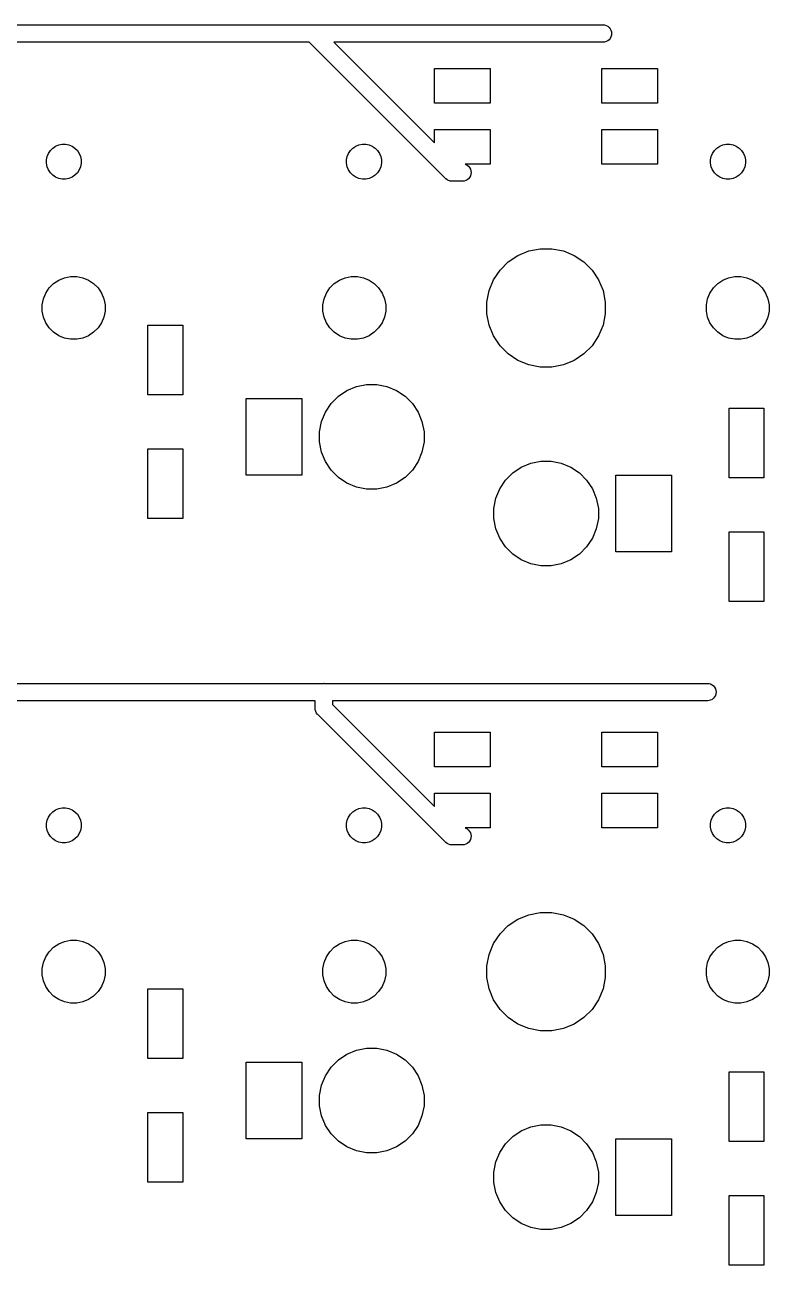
# Model space of a CAD drawing. Extents: x 33 to 239, y -108 to -23.
# Drawn here: x 217.6 to 238.95, y -107.88 to -72.27 of the extents above; entities that cross this region are included whole.
import ezdxf

# ---------------------------------------------------------------- set-up
doc = ezdxf.new("R2010")
doc.units = 0
doc.layers.add('BLACK', color=7, linetype='CONTINUOUS')

msp = doc.modelspace()

# ---------------------------------------------------------------- linework, layer by layer
at = {"layer": 'BLACK', "linetype": 'CONTINUOUS'}
for p, q in [((206.825, -72.275), (225.85, -72.275)), ((225.85, -72.275), (225.862, -72.2738)), ((225.862, -72.2738), (225.875, -72.275)), ((225.875, -72.275), (234.192, -72.275)), ((234.192, -72.275), (234.229, -72.2786)), ((234.229, -72.2786), (234.276, -72.2929)), ((234.276, -72.2929), (234.32, -72.3161)), ((234.32, -72.3161), (234.358, -72.3474)), ((234.358, -72.3474), (234.389, -72.3854)), ((234.389, -72.3854), (234.412, -72.4289)), ((234.412, -72.6211), (234.389, -72.6646)), ((234.412, -72.4289), (234.426, -72.476)), ((234.426, -72.574), (234.412, -72.6211)), ((234.426, -72.476), (234.431, -72.525)), ((234.431, -72.525), (234.426, -72.574)), ((225.759, -72.775), (207.416, -72.775)), ((229.665, -76.6806), (225.759, -72.775)), ((234.192, -72.775), (226.466, -72.775)), ((226.466, -72.775), (229.35, -75.6589)), ((234.229, -72.7714), (234.192, -72.775)), ((234.276, -72.7571), (234.229, -72.7714)), ((234.32, -72.7339), (234.276, -72.7571)), ((234.358, -72.7026), (234.32, -72.7339)), ((234.389, -72.6646), (234.358, -72.7026)), ((229.35, -74.525), (229.35, -73.525)), ((229.35, -73.525), (230.95, -73.525)), ((230.95, -73.525), (230.95, -74.525)), ((234.15, -74.525), (234.15, -73.525)), ((234.15, -73.525), (235.75, -73.525)), ((235.75, -73.525), (235.75, -74.525)), ((230.95, -74.525), (229.35, -74.525)), ((235.75, -74.525), (234.15, -74.525)), ((229.35, -75.6589), (229.35, -75.275)), ((229.35, -75.275), (230.95, -75.275)), ((230.95, -75.275), (230.95, -76.275)), ((234.15, -76.275), (234.15, -75.275)), ((234.15, -75.275), (235.75, -75.275)), ((235.75, -75.275), (235.75, -76.275)), ((218.332, -75.8813), (218.401, -75.8116)), ((218.401, -75.8116), (218.483, -75.7569)), ((218.483, -75.7569), (218.574, -75.7192)), ((218.574, -75.7192), (218.671, -75.7)), ((218.671, -75.7), (218.769, -75.7)), ((218.769, -75.7), (218.866, -75.7192)), ((218.866, -75.7192), (218.957, -75.7569)), ((218.957, -75.7569), (219.039, -75.8116)), ((219.039, -75.8116), (219.108, -75.8813)), ((226.942, -75.8813), (227.011, -75.8116)), ((227.011, -75.8116), (227.093, -75.7569)), ((227.093, -75.7569), (227.184, -75.7192)), ((227.184, -75.7192), (227.281, -75.7)), ((227.281, -75.7), (227.379, -75.7)), ((227.379, -75.7), (227.476, -75.7192)), ((227.476, -75.7192), (227.567, -75.7569)), ((227.567, -75.7569), (227.649, -75.8116)), ((227.649, -75.8116), (227.718, -75.8813)), ((237.382, -75.8813), (237.451, -75.8116)), ((237.451, -75.8116), (237.533, -75.7569)), ((237.533, -75.7569), (237.624, -75.7192)), ((237.624, -75.7192), (237.721, -75.7)), ((237.721, -75.7), (237.819, -75.7)), ((237.819, -75.7), (237.916, -75.7192)), ((237.916, -75.7192), (238.007, -75.7569)), ((238.007, -75.7569), (238.089, -75.8116)), ((238.089, -75.8116), (238.158, -75.8813)), ((218.22, -76.1508), (218.239, -76.0542)), ((218.22, -76.2492), (218.22, -76.1508)), ((218.239, -76.0542), (218.277, -75.9632)), ((218.277, -75.9632), (218.332, -75.8813)), ((219.108, -75.8813), (219.163, -75.9632)), ((219.163, -75.9632), (219.201, -76.0542)), ((219.201, -76.0542), (219.22, -76.1508)), ((219.22, -76.1508), (219.22, -76.2492)), ((226.83, -76.1508), (226.849, -76.0542)), ((226.83, -76.2492), (226.83, -76.1508)), ((226.849, -76.0542), (226.887, -75.9632)), ((226.887, -75.9632), (226.942, -75.8813)), ((227.718, -75.8813), (227.773, -75.9632)), ((227.773, -75.9632), (227.811, -76.0542)), ((227.811, -76.0542), (227.83, -76.1508)), ((227.83, -76.1508), (227.83, -76.2492)), ((237.27, -76.1508), (237.289, -76.0542)), ((237.27, -76.2492), (237.27, -76.1508)), ((237.289, -76.0542), (237.327, -75.9632)), ((237.327, -75.9632), (237.382, -75.8813)), ((238.158, -75.8813), (238.213, -75.9632)), ((238.213, -75.9632), (238.251, -76.0542)), ((238.251, -76.0542), (238.27, -76.1508)), ((238.27, -76.1508), (238.27, -76.2492)), ((218.239, -76.3458), (218.22, -76.2492)), ((218.277, -76.4368), (218.239, -76.3458)), ((218.332, -76.5187), (218.277, -76.4368)), ((218.401, -76.5884), (218.332, -76.5187)), ((219.108, -76.5187), (219.039, -76.5884)), ((219.163, -76.4368), (219.108, -76.5187)), ((219.201, -76.3458), (219.163, -76.4368)), ((219.22, -76.2492), (219.201, -76.3458)), ((226.849, -76.3458), (226.83, -76.2492)), ((226.887, -76.4368), (226.849, -76.3458)), ((226.942, -76.5187), (226.887, -76.4368)), ((227.011, -76.5884), (226.942, -76.5187)), ((227.718, -76.5187), (227.649, -76.5884)), ((227.773, -76.4368), (227.718, -76.5187)), ((227.811, -76.3458), (227.773, -76.4368)), ((227.83, -76.2492), (227.811, -76.3458)), ((230.95, -76.275), (230.228, -76.275)), ((230.228, -76.275), (230.246, -76.2804)), ((230.246, -76.2804), (230.29, -76.3036)), ((230.29, -76.3036), (230.328, -76.3349)), ((230.328, -76.3349), (230.359, -76.3729)), ((230.359, -76.3729), (230.382, -76.4164)), ((230.382, -76.4164), (230.396, -76.4635)), ((230.396, -76.4635), (230.401, -76.5125)), ((230.401, -76.5125), (230.396, -76.5615)), ((235.75, -76.275), (234.15, -76.275)), ((237.289, -76.3458), (237.27, -76.2492)), ((237.327, -76.4368), (237.289, -76.3458)), ((237.382, -76.5187), (237.327, -76.4368)), ((237.451, -76.5884), (237.382, -76.5187)), ((238.158, -76.5187), (238.089, -76.5884)), ((238.213, -76.4368), (238.158, -76.5187)), ((238.251, -76.3458), (238.213, -76.4368)), ((238.27, -76.2492), (238.251, -76.3458)), ((218.483, -76.6431), (218.401, -76.5884)), ((218.574, -76.6808), (218.483, -76.6431)), ((218.671, -76.7), (218.574, -76.6808)), ((218.769, -76.7), (218.671, -76.7)), ((218.866, -76.6808), (218.769, -76.7)), ((218.957, -76.6431), (218.866, -76.6808)), ((219.039, -76.5884), (218.957, -76.6431)), ((227.093, -76.6431), (227.011, -76.5884)), ((227.184, -76.6808), (227.093, -76.6431)), ((227.281, -76.7), (227.184, -76.6808)), ((227.379, -76.7), (227.281, -76.7)), ((227.476, -76.6808), (227.379, -76.7)), ((227.567, -76.6431), (227.476, -76.6808)), ((227.649, -76.5884), (227.567, -76.6431)), ((229.672, -76.6901), (229.665, -76.6806)), ((229.71, -76.7214), (229.672, -76.6901)), ((229.754, -76.7446), (229.71, -76.7214)), ((229.777, -76.7517), (229.754, -76.7446)), ((229.801, -76.7589), (229.777, -76.7517)), ((229.85, -76.7637), (229.801, -76.7589)), ((229.862, -76.7625), (229.85, -76.7637)), ((230.162, -76.7625), (229.862, -76.7625)), ((230.199, -76.7589), (230.162, -76.7625)), ((230.246, -76.7446), (230.199, -76.7589)), ((230.29, -76.7214), (230.246, -76.7446)), ((230.328, -76.6901), (230.29, -76.7214)), ((230.359, -76.6521), (230.328, -76.6901)), ((230.382, -76.6086), (230.359, -76.6521)), ((230.396, -76.5615), (230.382, -76.6086)), ((237.533, -76.6431), (237.451, -76.5884)), ((237.624, -76.6808), (237.533, -76.6431)), ((237.721, -76.7), (237.624, -76.6808)), ((237.819, -76.7), (237.721, -76.7)), ((237.916, -76.6808), (237.819, -76.7)), ((238.007, -76.6431), (237.916, -76.6808)), ((238.089, -76.5884), (238.007, -76.6431)), ((231.466, -79.0795), (231.745, -78.8935)), ((231.745, -78.8935), (232.054, -78.7653)), ((232.054, -78.7653), (232.383, -78.7)), ((232.383, -78.7), (232.717, -78.7)), ((232.717, -78.7), (233.046, -78.7653)), ((233.046, -78.7653), (233.355, -78.8935)), ((233.355, -78.8935), (233.634, -79.0795)), ((231.043, -79.5947), (231.23, -79.3163)), ((231.23, -79.3163), (231.466, -79.0795)), ((233.634, -79.0795), (233.87, -79.3163)), ((233.87, -79.3163), (234.057, -79.5947)), ((218.301, -79.8263), (218.426, -79.7009)), ((218.426, -79.7009), (218.574, -79.6024)), ((218.574, -79.6024), (218.737, -79.5346)), ((218.737, -79.5346), (218.911, -79.5)), ((218.911, -79.5), (219.089, -79.5)), ((219.089, -79.5), (219.263, -79.5346)), ((219.263, -79.5346), (219.426, -79.6024)), ((219.426, -79.6024), (219.574, -79.7009)), ((219.574, -79.7009), (219.699, -79.8263)), ((226.351, -79.8263), (226.476, -79.7009)), ((226.476, -79.7009), (226.624, -79.6024)), ((226.624, -79.6024), (226.787, -79.5346)), ((226.787, -79.5346), (226.961, -79.5)), ((226.961, -79.5), (227.139, -79.5)), ((227.139, -79.5), (227.313, -79.5346)), ((227.313, -79.5346), (227.476, -79.6024)), ((227.476, -79.6024), (227.624, -79.7009)), ((227.624, -79.7009), (227.749, -79.8263)), ((230.915, -79.9041), (231.043, -79.5947)), ((234.057, -79.5947), (234.185, -79.9041)), ((237.351, -79.8263), (237.476, -79.7009)), ((237.476, -79.7009), (237.624, -79.6024)), ((237.624, -79.6024), (237.787, -79.5346)), ((237.787, -79.5346), (237.961, -79.5)), ((237.961, -79.5), (238.139, -79.5)), ((238.139, -79.5), (238.313, -79.5346)), ((238.313, -79.5346), (238.476, -79.6024)), ((238.476, -79.6024), (238.624, -79.7009)), ((238.624, -79.7009), (238.749, -79.8263)), ((218.135, -80.1375), (218.202, -79.9737)), ((218.202, -79.9737), (218.301, -79.8263)), ((219.699, -79.8263), (219.798, -79.9737)), ((219.798, -79.9737), (219.865, -80.1375)), ((226.185, -80.1375), (226.252, -79.9737)), ((226.252, -79.9737), (226.351, -79.8263)), ((227.749, -79.8263), (227.848, -79.9737)), ((227.848, -79.9737), (227.915, -80.1375)), ((230.85, -80.2326), (230.915, -79.9041)), ((234.185, -79.9041), (234.25, -80.2326)), ((237.185, -80.1375), (237.252, -79.9737)), ((237.252, -79.9737), (237.351, -79.8263)), ((238.749, -79.8263), (238.848, -79.9737)), ((238.848, -79.9737), (238.915, -80.1375)), ((218.1, -80.3114), (218.135, -80.1375)), ((218.1, -80.4886), (218.1, -80.3114)), ((219.865, -80.1375), (219.9, -80.3114)), ((219.9, -80.3114), (219.9, -80.4886)), ((226.15, -80.3114), (226.185, -80.1375)), ((226.15, -80.4886), (226.15, -80.3114)), ((227.915, -80.1375), (227.95, -80.3114)), ((227.95, -80.3114), (227.95, -80.4886)), ((230.85, -80.5674), (230.85, -80.2326)), ((234.25, -80.2326), (234.25, -80.5674)), ((237.15, -80.3114), (237.185, -80.1375)), ((237.15, -80.4886), (237.15, -80.3114)), ((238.915, -80.1375), (238.95, -80.3114)), ((238.95, -80.3114), (238.95, -80.4886)), ((218.135, -80.6625), (218.1, -80.4886)), ((218.202, -80.8263), (218.135, -80.6625)), ((219.865, -80.6625), (219.798, -80.8263)), ((219.9, -80.4886), (219.865, -80.6625)), ((226.185, -80.6625), (226.15, -80.4886)), ((226.252, -80.8263), (226.185, -80.6625)), ((227.915, -80.6625), (227.848, -80.8263)), ((227.95, -80.4886), (227.915, -80.6625)), ((230.915, -80.8959), (230.85, -80.5674)), ((234.25, -80.5674), (234.185, -80.8959)), ((237.185, -80.6625), (237.15, -80.4886)), ((237.252, -80.8263), (237.185, -80.6625)), ((238.915, -80.6625), (238.848, -80.8263)), ((238.95, -80.4886), (238.915, -80.6625)), ((218.301, -80.9737), (218.202, -80.8263)), ((218.426, -81.0991), (218.301, -80.9737)), ((218.574, -81.1976), (218.426, -81.0991)), ((219.574, -81.0991), (219.426, -81.1976)), ((219.699, -80.9737), (219.574, -81.0991)), ((219.798, -80.8263), (219.699, -80.9737)), ((221.131, -82.8937), (221.131, -80.8937)), ((221.131, -80.8937), (222.131, -80.8937)), ((222.131, -80.8937), (222.131, -82.8937)), ((226.351, -80.9737), (226.252, -80.8263)), ((226.476, -81.0991), (226.351, -80.9737)), ((226.624, -81.1976), (226.476, -81.0991)), ((227.624, -81.0991), (227.476, -81.1976)), ((227.749, -80.9737), (227.624, -81.0991)), ((227.848, -80.8263), (227.749, -80.9737)), ((231.043, -81.2053), (230.915, -80.8959)), ((234.185, -80.8959), (234.057, -81.2053)), ((237.351, -80.9737), (237.252, -80.8263)), ((237.476, -81.0991), (237.351, -80.9737)), ((237.624, -81.1976), (237.476, -81.0991)), ((238.624, -81.0991), (238.476, -81.1976)), ((238.749, -80.9737), (238.624, -81.0991)), ((238.848, -80.8263), (238.749, -80.9737)), ((218.737, -81.2654), (218.574, -81.1976)), ((218.911, -81.3), (218.737, -81.2654)), ((219.089, -81.3), (218.911, -81.3)), ((219.263, -81.2654), (219.089, -81.3)), ((219.426, -81.1976), (219.263, -81.2654)), ((226.787, -81.2654), (226.624, -81.1976)), ((226.961, -81.3), (226.787, -81.2654)), ((227.139, -81.3), (226.961, -81.3)), ((227.313, -81.2654), (227.139, -81.3)), ((227.476, -81.1976), (227.313, -81.2654)), ((231.23, -81.4837), (231.043, -81.2053)), ((231.466, -81.7205), (231.23, -81.4837)), ((233.87, -81.4837), (233.634, -81.7205)), ((234.057, -81.2053), (233.87, -81.4837)), ((237.787, -81.2654), (237.624, -81.1976)), ((237.961, -81.3), (237.787, -81.2654)), ((238.139, -81.3), (237.961, -81.3)), ((238.313, -81.2654), (238.139, -81.3)), ((238.476, -81.1976), (238.313, -81.2654)), ((231.745, -81.9065), (231.466, -81.7205)), ((233.634, -81.7205), (233.355, -81.9065)), ((232.054, -82.0347), (231.745, -81.9065)), ((232.383, -82.1), (232.054, -82.0347)), ((232.717, -82.1), (232.383, -82.1)), ((233.046, -82.0347), (232.717, -82.1)), ((233.355, -81.9065), (233.046, -82.0347)), ((222.131, -82.8937), (221.131, -82.8937)), ((226.385, -83.1438), (226.594, -82.9349)), ((226.594, -82.9349), (226.839, -82.7707)), ((226.839, -82.7707), (227.112, -82.6576)), ((227.112, -82.6576), (227.402, -82.6)), ((227.402, -82.6), (227.698, -82.6)), ((227.698, -82.6), (227.988, -82.6576)), ((227.988, -82.6576), (228.261, -82.7707)), ((228.261, -82.7707), (228.506, -82.9349)), ((228.506, -82.9349), (228.715, -83.1438)), ((223.95, -85.2), (223.95, -83)), ((223.95, -83), (225.55, -83)), ((225.55, -83), (225.55, -85.2)), ((226.221, -83.3895), (226.385, -83.1438)), ((228.715, -83.1438), (228.879, -83.3895)), ((237.8, -85.275), (237.8, -83.275)), ((237.8, -83.275), (238.8, -83.275)), ((238.8, -83.275), (238.8, -85.275)), ((226.05, -83.9523), (226.108, -83.6625)), ((226.108, -83.6625), (226.221, -83.3895)), ((228.879, -83.3895), (228.992, -83.6625)), ((228.992, -83.6625), (229.05, -83.9523)), ((226.05, -84.2477), (226.05, -83.9523)), ((229.05, -83.9523), (229.05, -84.2477)), ((226.108, -84.5375), (226.05, -84.2477)), ((229.05, -84.2477), (228.992, -84.5375)), ((221.131, -86.4437), (221.131, -84.4437)), ((221.131, -84.4437), (222.131, -84.4437)), ((222.131, -84.4437), (222.131, -86.4437)), ((226.221, -84.8105), (226.108, -84.5375)), ((228.992, -84.5375), (228.879, -84.8105)), ((226.385, -85.0562), (226.221, -84.8105)), ((226.594, -85.2651), (226.385, -85.0562)), ((228.715, -85.0562), (228.506, -85.2651)), ((228.879, -84.8105), (228.715, -85.0562)), ((231.594, -85.1349), (231.839, -84.9707)), ((231.839, -84.9707), (232.112, -84.8576)), ((232.112, -84.8576), (232.402, -84.8)), ((232.402, -84.8), (232.698, -84.8)), ((232.698, -84.8), (232.988, -84.8576)), ((232.988, -84.8576), (233.261, -84.9707)), ((233.261, -84.9707), (233.506, -85.1349)), ((225.55, -85.2), (223.95, -85.2)), ((226.839, -85.4293), (226.594, -85.2651)), ((227.112, -85.5424), (226.839, -85.4293)), ((228.261, -85.4293), (227.988, -85.5424)), ((228.506, -85.2651), (228.261, -85.4293)), ((231.221, -85.5895), (231.385, -85.3438)), ((231.385, -85.3438), (231.594, -85.1349)), ((233.506, -85.1349), (233.715, -85.3438)), ((233.715, -85.3438), (233.879, -85.5895)), ((234.55, -87.4), (234.55, -85.2)), ((234.55, -85.2), (236.15, -85.2)), ((236.15, -85.2), (236.15, -87.4)), ((238.8, -85.275), (237.8, -85.275)), ((227.402, -85.6), (227.112, -85.5424)), ((227.698, -85.6), (227.402, -85.6)), ((227.988, -85.5424), (227.698, -85.6)), ((231.108, -85.8625), (231.221, -85.5895)), ((233.879, -85.5895), (233.992, -85.8625)), ((231.05, -86.1523), (231.108, -85.8625)), ((231.05, -86.4477), (231.05, -86.1523)), ((233.992, -85.8625), (234.05, -86.1523)), ((234.05, -86.1523), (234.05, -86.4477)), ((222.131, -86.4437), (221.131, -86.4437)), ((231.108, -86.7375), (231.05, -86.4477)), ((234.05, -86.4477), (233.992, -86.7375)), ((231.221, -87.0105), (231.108, -86.7375)), ((233.992, -86.7375), (233.879, -87.0105)), ((237.8, -88.825), (237.8, -86.825)), ((237.8, -86.825), (238.8, -86.825)), ((238.8, -86.825), (238.8, -88.825)), ((231.385, -87.2562), (231.221, -87.0105)), ((233.879, -87.0105), (233.715, -87.2562)), ((231.594, -87.4651), (231.385, -87.2562)), ((231.839, -87.6293), (231.594, -87.4651)), ((233.506, -87.4651), (233.261, -87.6293)), ((233.715, -87.2562), (233.506, -87.4651)), ((236.15, -87.4), (234.55, -87.4)), ((232.112, -87.7424), (231.839, -87.6293)), ((232.402, -87.8), (232.112, -87.7424)), ((232.698, -87.8), (232.402, -87.8)), ((232.988, -87.7424), (232.698, -87.8)), ((233.261, -87.6293), (232.988, -87.7424)), ((238.8, -88.825), (237.8, -88.825)), ((206.675, -91.175), (226.163, -91.175)), ((226.163, -91.175), (226.175, -91.1738)), ((226.175, -91.1738), (226.187, -91.175)), ((226.187, -91.175), (237.187, -91.175)), ((237.187, -91.175), (237.224, -91.1786)), ((237.224, -91.1786), (237.271, -91.1929)), ((237.271, -91.1929), (237.315, -91.2161)), ((237.315, -91.2161), (237.353, -91.2474)), ((237.353, -91.2474), (237.384, -91.2854)), ((237.384, -91.2854), (237.407, -91.3289)), ((237.407, -91.3289), (237.421, -91.376)), ((237.421, -91.474), (237.407, -91.5211)), ((237.421, -91.376), (237.426, -91.425)), ((237.426, -91.425), (237.421, -91.474)), ((225.925, -91.675), (207.266, -91.675)), ((225.925, -91.8752), (225.925, -91.675)), ((237.187, -91.675), (226.425, -91.675)), ((226.425, -91.675), (226.425, -91.7839)), ((226.425, -91.7839), (229.35, -94.7089)), ((237.224, -91.6714), (237.187, -91.675)), ((237.271, -91.6571), (237.224, -91.6714)), ((237.315, -91.6339), (237.271, -91.6571)), ((237.353, -91.6026), (237.315, -91.6339)), ((237.384, -91.5646), (237.353, -91.6026)), ((237.407, -91.5211), (237.384, -91.5646)), ((225.924, -91.8875), (225.925, -91.8752)), ((225.929, -91.9365), (225.924, -91.8875)), ((225.935, -91.9569), (225.929, -91.9365)), ((225.943, -91.9836), (225.935, -91.9569)), ((225.966, -92.0271), (225.943, -91.9836)), ((225.997, -92.0651), (225.966, -92.0271)), ((226.007, -92.073), (225.997, -92.0651)), ((229.665, -95.7306), (226.007, -92.073)), ((229.35, -93.575), (229.35, -92.575)), ((229.35, -92.575), (230.95, -92.575)), ((230.95, -92.575), (230.95, -93.575)), ((234.15, -93.575), (234.15, -92.575)), ((234.15, -92.575), (235.75, -92.575)), ((235.75, -92.575), (235.75, -93.575)), ((230.95, -93.575), (229.35, -93.575)), ((235.75, -93.575), (234.15, -93.575)), ((229.35, -94.7089), (229.35, -94.325)), ((229.35, -94.325), (230.95, -94.325)), ((230.95, -94.325), (230.95, -95.325)), ((234.15, -95.325), (234.15, -94.325)), ((234.15, -94.325), (235.75, -94.325)), ((235.75, -94.325), (235.75, -95.325)), ((218.239, -95.1042), (218.277, -95.0132)), ((218.277, -95.0132), (218.332, -94.9313)), ((218.332, -94.9313), (218.401, -94.8616)), ((218.401, -94.8616), (218.483, -94.8069)), ((218.483, -94.8069), (218.574, -94.7692)), ((218.574, -94.7692), (218.671, -94.75)), ((218.671, -94.75), (218.769, -94.75)), ((218.769, -94.75), (218.866, -94.7692)), ((218.866, -94.7692), (218.957, -94.8069)), ((218.957, -94.8069), (219.039, -94.8616)), ((219.039, -94.8616), (219.108, -94.9313)), ((219.108, -94.9313), (219.163, -95.0132)), ((219.163, -95.0132), (219.201, -95.1042)), ((226.849, -95.1042), (226.887, -95.0132)), ((226.887, -95.0132), (226.942, -94.9313)), ((226.942, -94.9313), (227.011, -94.8616)), ((227.011, -94.8616), (227.093, -94.8069)), ((227.093, -94.8069), (227.184, -94.7692)), ((227.184, -94.7692), (227.281, -94.75)), ((227.281, -94.75), (227.379, -94.75)), ((227.379, -94.75), (227.476, -94.7692)), ((227.476, -94.7692), (227.567, -94.8069)), ((227.567, -94.8069), (227.649, -94.8616)), ((227.649, -94.8616), (227.718, -94.9313)), ((227.718, -94.9313), (227.773, -95.0132)), ((227.773, -95.0132), (227.811, -95.1042)), ((237.289, -95.1042), (237.327, -95.0132)), ((237.327, -95.0132), (237.382, -94.9313)), ((237.382, -94.9313), (237.451, -94.8616)), ((237.451, -94.8616), (237.533, -94.8069)), ((237.533, -94.8069), (237.624, -94.7692)), ((237.624, -94.7692), (237.721, -94.75)), ((237.721, -94.75), (237.819, -94.75)), ((237.819, -94.75), (237.916, -94.7692)), ((237.916, -94.7692), (238.007, -94.8069)), ((238.007, -94.8069), (238.089, -94.8616)), ((238.089, -94.8616), (238.158, -94.9313)), ((238.158, -94.9313), (238.213, -95.0132)), ((238.213, -95.0132), (238.251, -95.1042)), ((218.22, -95.2008), (218.239, -95.1042)), ((218.22, -95.2992), (218.22, -95.2008)), ((218.239, -95.3958), (218.22, -95.2992)), ((218.277, -95.4868), (218.239, -95.3958)), ((219.201, -95.3958), (219.163, -95.4868)), ((219.201, -95.1042), (219.22, -95.2008)), ((219.22, -95.2992), (219.201, -95.3958)), ((219.22, -95.2008), (219.22, -95.2992)), ((226.83, -95.2008), (226.849, -95.1042)), ((226.83, -95.2992), (226.83, -95.2008)), ((226.849, -95.3958), (226.83, -95.2992)), ((226.887, -95.4868), (226.849, -95.3958)), ((227.811, -95.3958), (227.773, -95.4868)), ((227.811, -95.1042), (227.83, -95.2008)), ((227.83, -95.2992), (227.811, -95.3958)), ((227.83, -95.2008), (227.83, -95.2992)), ((230.95, -95.325), (230.228, -95.325)), ((230.228, -95.325), (230.246, -95.3304)), ((230.246, -95.3304), (230.29, -95.3536)), ((230.29, -95.3536), (230.328, -95.3849)), ((230.328, -95.3849), (230.359, -95.4229)), ((235.75, -95.325), (234.15, -95.325)), ((237.27, -95.2008), (237.289, -95.1042)), ((237.27, -95.2992), (237.27, -95.2008)), ((237.289, -95.3958), (237.27, -95.2992)), ((237.327, -95.4868), (237.289, -95.3958)), ((238.251, -95.3958), (238.213, -95.4868)), ((238.251, -95.1042), (238.27, -95.2008)), ((238.27, -95.2992), (238.251, -95.3958)), ((238.27, -95.2008), (238.27, -95.2992)), ((218.332, -95.5687), (218.277, -95.4868)), ((218.401, -95.6384), (218.332, -95.5687)), ((218.483, -95.6931), (218.401, -95.6384)), ((218.574, -95.7308), (218.483, -95.6931)), ((218.671, -95.75), (218.574, -95.7308)), ((218.769, -95.75), (218.671, -95.75)), ((218.866, -95.7308), (218.769, -95.75)), ((218.957, -95.6931), (218.866, -95.7308)), ((219.039, -95.6384), (218.957, -95.6931)), ((219.108, -95.5687), (219.039, -95.6384)), ((219.163, -95.4868), (219.108, -95.5687)), ((226.942, -95.5687), (226.887, -95.4868)), ((227.011, -95.6384), (226.942, -95.5687)), ((227.093, -95.6931), (227.011, -95.6384)), ((227.184, -95.7308), (227.093, -95.6931)), ((227.281, -95.75), (227.184, -95.7308)), ((227.379, -95.75), (227.281, -95.75)), ((227.476, -95.7308), (227.379, -95.75)), ((227.567, -95.6931), (227.476, -95.7308)), ((227.649, -95.6384), (227.567, -95.6931)), ((227.718, -95.5687), (227.649, -95.6384)), ((227.773, -95.4868), (227.718, -95.5687)), ((229.672, -95.7401), (229.665, -95.7306)), ((229.71, -95.7714), (229.672, -95.7401)), ((230.328, -95.7401), (230.29, -95.7714)), ((230.359, -95.7021), (230.328, -95.7401)), ((230.359, -95.4229), (230.382, -95.4664)), ((230.382, -95.6586), (230.359, -95.7021)), ((230.382, -95.4664), (230.396, -95.5135)), ((230.396, -95.6115), (230.382, -95.6586)), ((230.396, -95.5135), (230.401, -95.5625)), ((230.401, -95.5625), (230.396, -95.6115)), ((237.382, -95.5687), (237.327, -95.4868)), ((237.451, -95.6384), (237.382, -95.5687)), ((237.533, -95.6931), (237.451, -95.6384)), ((237.624, -95.7308), (237.533, -95.6931)), ((237.721, -95.75), (237.624, -95.7308)), ((237.819, -95.75), (237.721, -95.75)), ((237.916, -95.7308), (237.819, -95.75)), ((238.007, -95.6931), (237.916, -95.7308)), ((238.089, -95.6384), (238.007, -95.6931)), ((238.158, -95.5687), (238.089, -95.6384)), ((238.213, -95.4868), (238.158, -95.5687)), ((229.754, -95.7946), (229.71, -95.7714)), ((229.801, -95.8089), (229.754, -95.7946)), ((229.85, -95.8137), (229.801, -95.8089)), ((229.862, -95.8125), (229.85, -95.8137)), ((230.162, -95.8125), (229.862, -95.8125)), ((230.199, -95.8089), (230.162, -95.8125)), ((230.246, -95.7946), (230.199, -95.8089)), ((230.29, -95.7714), (230.246, -95.7946)), ((231.745, -97.9435), (232.054, -97.8153)), ((232.054, -97.8153), (232.383, -97.75)), ((232.383, -97.75), (232.717, -97.75)), ((232.717, -97.75), (233.046, -97.8153)), ((233.046, -97.8153), (233.355, -97.9435)), ((231.23, -98.3663), (231.466, -98.1295)), ((231.466, -98.1295), (231.745, -97.9435)), ((233.355, -97.9435), (233.634, -98.1295)), ((233.634, -98.1295), (233.87, -98.3663)), ((218.574, -98.6524), (218.737, -98.5846)), ((218.737, -98.5846), (218.911, -98.55)), ((218.911, -98.55), (219.089, -98.55)), ((219.089, -98.55), (219.263, -98.5846)), ((219.263, -98.5846), (219.426, -98.6524)), ((226.624, -98.6524), (226.787, -98.5846)), ((226.787, -98.5846), (226.961, -98.55)), ((226.961, -98.55), (227.139, -98.55)), ((227.139, -98.55), (227.313, -98.5846)), ((227.313, -98.5846), (227.476, -98.6524)), ((231.043, -98.6447), (231.23, -98.3663)), ((233.87, -98.3663), (234.057, -98.6447)), ((237.624, -98.6524), (237.787, -98.5846)), ((237.787, -98.5846), (237.961, -98.55)), ((237.961, -98.55), (238.139, -98.55)), ((238.139, -98.55), (238.313, -98.5846)), ((238.313, -98.5846), (238.476, -98.6524)), ((218.202, -99.0237), (218.301, -98.8763)), ((218.301, -98.8763), (218.426, -98.7509)), ((218.426, -98.7509), (218.574, -98.6524)), ((219.426, -98.6524), (219.574, -98.7509)), ((219.574, -98.7509), (219.699, -98.8763)), ((219.699, -98.8763), (219.798, -99.0237)), ((226.252, -99.0237), (226.351, -98.8763)), ((226.351, -98.8763), (226.476, -98.7509)), ((226.476, -98.7509), (226.624, -98.6524)), ((227.476, -98.6524), (227.624, -98.7509)), ((227.624, -98.7509), (227.749, -98.8763)), ((227.749, -98.8763), (227.848, -99.0237)), ((230.85, -99.2826), (230.915, -98.9541)), ((230.915, -98.9541), (231.043, -98.6447)), ((234.057, -98.6447), (234.185, -98.9541)), ((234.185, -98.9541), (234.25, -99.2826)), ((237.252, -99.0237), (237.351, -98.8763)), ((237.351, -98.8763), (237.476, -98.7509)), ((237.476, -98.7509), (237.624, -98.6524)), ((238.476, -98.6524), (238.624, -98.7509)), ((238.624, -98.7509), (238.749, -98.8763)), ((238.749, -98.8763), (238.848, -99.0237)), ((218.1, -99.3614), (218.135, -99.1875)), ((218.135, -99.1875), (218.202, -99.0237)), ((219.798, -99.0237), (219.865, -99.1875)), ((219.865, -99.1875), (219.9, -99.3614)), ((226.15, -99.3614), (226.185, -99.1875)), ((226.185, -99.1875), (226.252, -99.0237)), ((227.848, -99.0237), (227.915, -99.1875)), ((227.915, -99.1875), (227.95, -99.3614)), ((230.85, -99.6174), (230.85, -99.2826)), ((234.25, -99.2826), (234.25, -99.6174)), ((237.15, -99.3614), (237.185, -99.1875)), ((237.185, -99.1875), (237.252, -99.0237)), ((238.848, -99.0237), (238.915, -99.1875)), ((238.915, -99.1875), (238.95, -99.3614)), ((218.1, -99.5386), (218.1, -99.3614)), ((218.135, -99.7125), (218.1, -99.5386)), ((219.9, -99.5386), (219.865, -99.7125)), ((219.9, -99.3614), (219.9, -99.5386)), ((226.15, -99.5386), (226.15, -99.3614)), ((226.185, -99.7125), (226.15, -99.5386)), ((227.95, -99.5386), (227.915, -99.7125)), ((227.95, -99.3614), (227.95, -99.5386)), ((230.915, -99.9459), (230.85, -99.6174)), ((234.25, -99.6174), (234.185, -99.9459)), ((237.15, -99.5386), (237.15, -99.3614)), ((237.185, -99.7125), (237.15, -99.5386)), ((238.95, -99.5386), (238.915, -99.7125)), ((238.95, -99.3614), (238.95, -99.5386)), ((218.202, -99.8763), (218.135, -99.7125)), ((218.301, -100.024), (218.202, -99.8763)), ((218.426, -100.149), (218.301, -100.024)), ((219.699, -100.024), (219.574, -100.149)), ((219.798, -99.8763), (219.699, -100.024)), ((219.865, -99.7125), (219.798, -99.8763)), ((221.131, -101.944), (221.131, -99.9437)), ((221.131, -99.9437), (222.131, -99.9437)), ((222.131, -99.9437), (222.131, -101.944)), ((226.252, -99.8763), (226.185, -99.7125)), ((226.351, -100.024), (226.252, -99.8763)), ((226.476, -100.149), (226.351, -100.024)), ((227.749, -100.024), (227.624, -100.149)), ((227.848, -99.8763), (227.749, -100.024)), ((227.915, -99.7125), (227.848, -99.8763)), ((231.043, -100.255), (230.915, -99.9459)), ((234.185, -99.9459), (234.057, -100.255)), ((237.252, -99.8763), (237.185, -99.7125)), ((237.351, -100.024), (237.252, -99.8763)), ((237.476, -100.149), (237.351, -100.024)), ((238.749, -100.024), (238.624, -100.149)), ((238.848, -99.8763), (238.749, -100.024)), ((238.915, -99.7125), (238.848, -99.8763)), ((218.574, -100.248), (218.426, -100.149)), ((218.737, -100.315), (218.574, -100.248)), ((218.911, -100.35), (218.737, -100.315)), ((219.089, -100.35), (218.911, -100.35)), ((219.263, -100.315), (219.089, -100.35)), ((219.426, -100.248), (219.263, -100.315)), ((219.574, -100.149), (219.426, -100.248)), ((226.624, -100.248), (226.476, -100.149)), ((226.787, -100.315), (226.624, -100.248)), ((226.961, -100.35), (226.787, -100.315)), ((227.139, -100.35), (226.961, -100.35)), ((227.313, -100.315), (227.139, -100.35)), ((227.476, -100.248), (227.313, -100.315)), ((227.624, -100.149), (227.476, -100.248)), ((231.23, -100.534), (231.043, -100.255)), ((234.057, -100.255), (233.87, -100.534)), ((237.624, -100.248), (237.476, -100.149)), ((237.787, -100.315), (237.624, -100.248)), ((237.961, -100.35), (237.787, -100.315)), ((238.139, -100.35), (237.961, -100.35)), ((238.313, -100.315), (238.139, -100.35)), ((238.476, -100.248), (238.313, -100.315)), ((238.624, -100.149), (238.476, -100.248)), ((231.466, -100.77), (231.23, -100.534)), ((233.87, -100.534), (233.634, -100.77)), ((231.745, -100.957), (231.466, -100.77)), ((232.054, -101.085), (231.745, -100.957)), ((232.383, -101.15), (232.054, -101.085)), ((233.046, -101.085), (232.717, -101.15)), ((233.355, -100.957), (233.046, -101.085)), ((233.634, -100.77), (233.355, -100.957)), ((232.717, -101.15), (232.383, -101.15)), ((226.839, -101.821), (227.112, -101.708)), ((227.112, -101.708), (227.402, -101.65)), ((227.402, -101.65), (227.698, -101.65)), ((227.698, -101.65), (227.988, -101.708)), ((227.988, -101.708), (228.261, -101.821)), ((222.131, -101.944), (221.131, -101.944)), ((223.95, -104.25), (223.95, -102.05)), ((223.95, -102.05), (225.55, -102.05)), ((225.55, -102.05), (225.55, -104.25)), ((226.385, -102.194), (226.594, -101.985)), ((226.594, -101.985), (226.839, -101.821)), ((228.261, -101.821), (228.506, -101.985)), ((228.506, -101.985), (228.715, -102.194)), ((226.108, -102.712), (226.221, -102.439)), ((226.221, -102.439), (226.385, -102.194)), ((228.715, -102.194), (228.879, -102.439)), ((228.879, -102.439), (228.992, -102.712)), ((237.8, -104.325), (237.8, -102.325)), ((237.8, -102.325), (238.8, -102.325)), ((238.8, -102.325), (238.8, -104.325)), ((226.05, -103.002), (226.108, -102.712)), ((228.992, -102.712), (229.05, -103.002)), ((226.05, -103.298), (226.05, -103.002)), ((229.05, -103.002), (229.05, -103.298)), ((221.131, -105.494), (221.131, -103.494)), ((221.131, -103.494), (222.131, -103.494)), ((222.131, -103.494), (222.131, -105.494)), ((226.108, -103.588), (226.05, -103.298)), ((226.221, -103.861), (226.108, -103.588)), ((228.992, -103.588), (228.879, -103.861)), ((229.05, -103.298), (228.992, -103.588)), ((226.385, -104.106), (226.221, -103.861)), ((228.879, -103.861), (228.715, -104.106)), ((231.839, -104.021), (232.112, -103.908)), ((232.112, -103.908), (232.402, -103.85)), ((232.402, -103.85), (232.698, -103.85)), ((232.698, -103.85), (232.988, -103.908)), ((232.988, -103.908), (233.261, -104.021)), ((225.55, -104.25), (223.95, -104.25)), ((226.594, -104.315), (226.385, -104.106)), ((228.715, -104.106), (228.506, -104.315)), ((231.385, -104.394), (231.594, -104.185)), ((231.594, -104.185), (231.839, -104.021)), ((233.261, -104.021), (233.506, -104.185)), ((233.506, -104.185), (233.715, -104.394)), ((234.55, -106.45), (234.55, -104.25)), ((234.55, -104.25), (236.15, -104.25)), ((236.15, -104.25), (236.15, -106.45)), ((226.839, -104.479), (226.594, -104.315)), ((227.112, -104.592), (226.839, -104.479)), ((227.402, -104.65), (227.112, -104.592)), ((227.698, -104.65), (227.402, -104.65)), ((227.988, -104.592), (227.698, -104.65)), ((228.261, -104.479), (227.988, -104.592)), ((228.506, -104.315), (228.261, -104.479)), ((231.108, -104.912), (231.221, -104.639)), ((231.221, -104.639), (231.385, -104.394)), ((233.715, -104.394), (233.879, -104.639)), ((233.879, -104.639), (233.992, -104.912)), ((238.8, -104.325), (237.8, -104.325)), ((231.05, -105.202), (231.108, -104.912)), ((233.992, -104.912), (234.05, -105.202)), ((231.05, -105.498), (231.05, -105.202)), ((234.05, -105.202), (234.05, -105.498)), ((222.131, -105.494), (221.131, -105.494)), ((231.108, -105.788), (231.05, -105.498)), ((234.05, -105.498), (233.992, -105.788)), ((231.221, -106.061), (231.108, -105.788)), ((231.385, -106.306), (231.221, -106.061)), ((233.879, -106.061), (233.715, -106.306)), ((233.992, -105.788), (233.879, -106.061)), ((237.8, -107.875), (237.8, -105.875)), ((237.8, -105.875), (238.8, -105.875)), ((238.8, -105.875), (238.8, -107.875)), ((231.594, -106.515), (231.385, -106.306)), ((233.715, -106.306), (233.506, -106.515)), ((231.839, -106.679), (231.594, -106.515)), ((232.112, -106.792), (231.839, -106.679)), ((232.402, -106.85), (232.112, -106.792)), ((232.988, -106.792), (232.698, -106.85)), ((233.261, -106.679), (232.988, -106.792)), ((233.506, -106.515), (233.261, -106.679)), ((236.15, -106.45), (234.55, -106.45)), ((232.698, -106.85), (232.402, -106.85)), ((238.8, -107.875), (237.8, -107.875))]:
    msp.add_line(p, q, dxfattribs=at)

doc.saveas('drawing.dxf')
